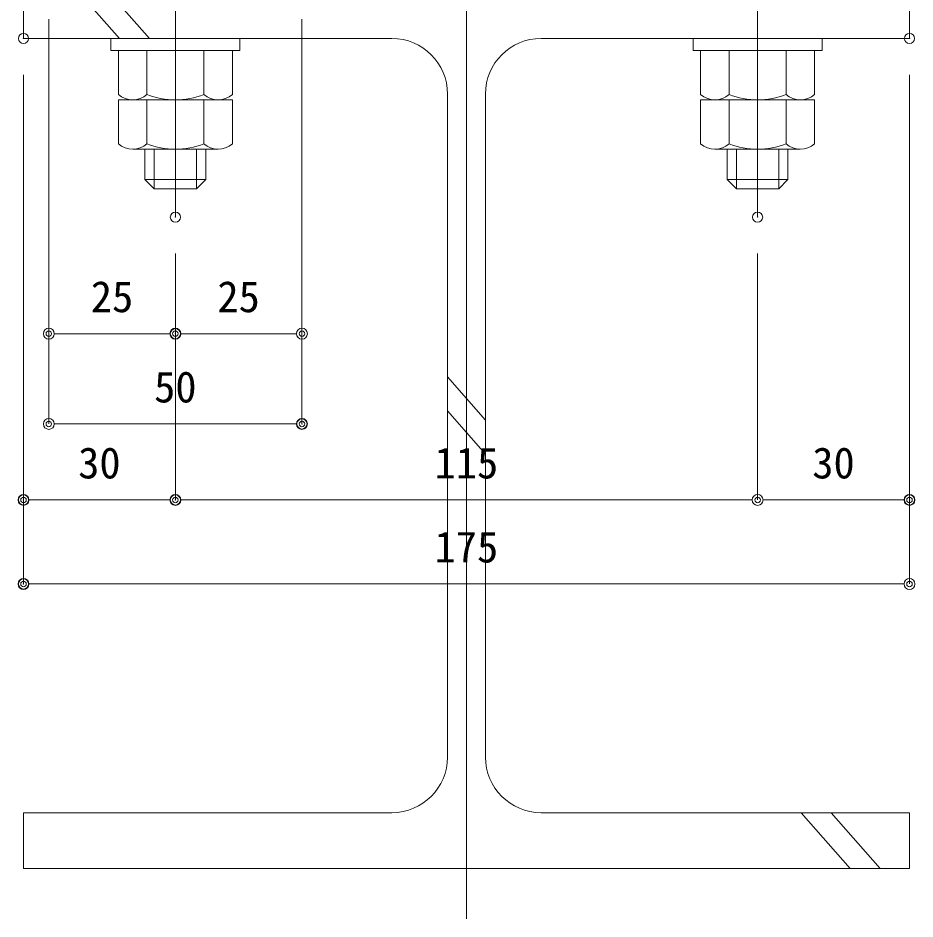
# Model space of a CAD drawing. Units: millimetres, scale not verified. Extents: x -1262 to 1261, y -891 to 891.
# Drawn here: x 76.9 to 254, y -674.4 to -496.4 of the extents above; entities that cross this region are included whole.
import ezdxf
from ezdxf.enums import TextEntityAlignment as Align

# ---------------------------------------------------------------- set-up
doc = ezdxf.new("R2010")
doc.units = ezdxf.units.MM
doc.header["$LTSCALE"] = 4
doc.header["$PDMODE"] = 32
doc.header["$PDSIZE"] = 2
doc.linetypes.add('USER2', pattern=[51, 31.8, -6.4, 6.4, -6.4])
for name, color, linetype, lineweight in [('0-0_0', 3, 'Continuous', 18), ('0-1_CSLAYER2', 7, 'Continuous', 18), ('0-4_Defpoints', 7, 'Continuous', 18), ('0-7_CSLAYER3', 7, 'Continuous', 18)]:
    doc.layers.add(name, color=color, linetype=linetype, lineweight=lineweight)
doc.styles.add('ＭＳ ゴシック', font='')
doc.styles.get('ＭＳ ゴシック').set_extended_font_data('MS Gothic')

# ---------------------------------------------------------------- blocks, each defined once
blk = doc.blocks.new('BLKF0135')
at = {"layer": '0-7_CSLAYER3', "linetype": 'USER2'}
blk.add_line((338.9116, 98.6985), (338.9116, 31.3657), dxfattribs=at)
at = {"layer": '0-7_CSLAYER3'}
for p, q in [((319.4672, 72.4768), (319.4672, 70.0324)), ((319.4672, 72.4768), (358.3561, 72.4768)), ((323.6801, 70.0324), (321.5286, 72.4768)), ((324.9938, 70.0324), (322.8423, 72.4768)), ((358.3561, 72.4768), (358.3561, 70.0324)), ((319.4672, 70.0324), (335.6338, 70.0324)), ((342.1894, 70.0324), (358.3561, 70.0324)), ((338.0783, 67.5879), (338.0783, 38.4768)), ((339.7449, 67.5879), (339.7449, 38.4768)), ((339.7449, 53.2726), (338.0783, 55.1662)), ((339.7449, 51.7799), (338.0783, 53.6736)), ((319.4672, 36.0324), (335.6338, 36.0324)), ((319.4672, 33.5879), (319.4672, 36.0324)), ((342.1894, 36.0324), (358.3561, 36.0324)), ((355.7567, 33.5879), (353.6052, 36.0324)), ((357.0704, 33.5879), (354.9189, 36.0324)), ((358.3561, 33.5879), (358.3561, 36.0324)), ((319.4672, 33.5879), (358.3561, 33.5879))]:
    blk.add_line(p, q, dxfattribs=at)
for centre, start, end in [((335.6338, 67.5879), 0, 90), ((342.1894, 67.5879), 90, 180), ((335.6338, 38.4768), 270, 0), ((342.1894, 38.4768), 180, 270)]:
    blk.add_arc(centre, 2.4444, start, end, dxfattribs=at)
blk = doc.blocks.new('BLKF0153')
at = {"layer": '0-7_CSLAYER3'}
for p, q in [((350.396, 80.0095), (350.796, 80.4095)), ((352.6627, 80.4095), (350.796, 80.4095)), ((350.796, 78.6762), (350.796, 80.4095)), ((352.6627, 78.6762), (352.6627, 80.4095)), ((353.0627, 80.0095), (352.6627, 80.4095)), ((350.396, 78.6762), (350.396, 80.0095)), ((353.0627, 80.0095), (350.396, 80.0095)), ((353.0627, 78.6762), (353.0627, 80.0095)), ((349.2294, 76.5095), (349.2294, 78.4356)), ((353.6039, 78.6762), (349.8548, 78.6762)), ((350.4803, 76.5095), (350.4803, 78.4356)), ((352.9784, 76.5095), (352.9784, 78.4356)), ((354.2294, 76.5095), (354.2294, 78.4356)), ((354.2294, 76.5095), (349.2294, 76.5095)), ((353.6039, 76.5095), (349.8548, 76.5095)), ((349.2294, 74.3429), (349.2294, 76.269)), ((350.4803, 74.3429), (350.4803, 76.269)), ((352.9784, 74.3429), (352.9784, 76.269)), ((354.2294, 74.3429), (354.2294, 76.269)), ((348.896, 74.3429), (348.896, 73.8095)), ((354.5627, 74.3429), (348.896, 74.3429)), ((354.2294, 74.3429), (349.2294, 74.3429)), ((354.5627, 74.3429), (354.5627, 73.8095)), ((348.896, 73.8095), (354.5627, 73.8095))]:
    blk.add_line(p, q, dxfattribs=at)
for centre, radius, start, end in [((349.8548, 77.7428), 0.9334, 47.92498, 132.07502), ((351.7294, 75.3131), 3.3631, 68.19746, 111.80254), ((353.6039, 77.7428), 0.9334, 47.92498, 132.07502), ((349.8548, 75.5762), 0.9334, 47.92498, 132.07502), ((351.7294, 73.1465), 3.3631, 68.19746, 111.80254), ((353.6039, 75.5762), 0.9334, 47.92498, 132.07502)]:
    blk.add_arc(centre, radius, start, end, dxfattribs=at)
blk = doc.blocks.new('_Origin2')
at = {"layer": '0-0_0', "color": 7, "lineweight": 9}
blk.add_line((-0.5, 0), (-1, 0), dxfattribs=at)
for radius in [0.5, 0.25]:
    blk.add_circle((0, 0), radius, dxfattribs=at)
blk = doc.blocks.new('D90')
at = {"layer": '0-1_CSLAYER2', "lineweight": 9}
for p, q in [((5541.413, 2413.923), (5541.413, 2313.32)), ((5716.413, 2413.923), (5716.413, 2313.32)), ((5714.253, 2313.32), (5543.573, 2313.32))]:
    blk.add_line(p, q, dxfattribs=at)
at = {"layer": '0-4_Defpoints'}
for p in [(5541.413, 2421.123), (5716.413, 2421.123), (5541.413, 2313.32)]:
    blk.add_point(p, dxfattribs=at)
at = {"layer": '0-1_CSLAYER2', "xscale": 2.16, "yscale": 2.16, "rotation": 180}
blk.add_blockref('_Origin2', (5541.413, 2313.32), dxfattribs=at)
at = {"layer": '0-1_CSLAYER2', "xscale": 2.16, "yscale": 2.16}
blk.add_blockref('_Origin2', (5716.413, 2313.32), dxfattribs=at)
at = {"layer": '0-1_CSLAYER2', "style": 'ＭＳ ゴシック'}
blk.add_text('175', height=6.158, dxfattribs=at).set_placement((5622.613, 2315.72), align=Align.BOTTOM_LEFT)
blk = doc.blocks.new('D91')
at = {"layer": '0-1_CSLAYER2', "lineweight": 9}
for p, q in [((5716.413, 2413.923), (5716.413, 2329.925)), ((5686.413, 2378.616), (5686.413, 2329.925)), ((5688.573, 2329.925), (5714.253, 2329.925))]:
    blk.add_line(p, q, dxfattribs=at)
at = {"layer": '0-4_Defpoints'}
for p in [(5716.413, 2421.123), (5686.413, 2385.816), (5716.413, 2329.925)]:
    blk.add_point(p, dxfattribs=at)
at = {"layer": '0-1_CSLAYER2', "xscale": 2.16, "yscale": 2.16, "rotation": 180}
blk.add_blockref('_Origin2', (5686.413, 2329.925), dxfattribs=at)
at = {"layer": '0-1_CSLAYER2', "xscale": 2.16, "yscale": 2.16}
blk.add_blockref('_Origin2', (5716.413, 2329.925), dxfattribs=at)
at = {"layer": '0-1_CSLAYER2', "style": 'ＭＳ ゴシック'}
blk.add_text('30', height=6.158, dxfattribs=at).set_placement((5697.213, 2332.325), align=Align.BOTTOM_LEFT)
blk = doc.blocks.new('D92')
at = {"layer": '0-1_CSLAYER2', "lineweight": 9}
for p, q in [((5571.413, 2378.616), (5571.413, 2329.925)), ((5686.413, 2378.616), (5686.413, 2329.925)), ((5684.253, 2329.925), (5573.573, 2329.925))]:
    blk.add_line(p, q, dxfattribs=at)
at = {"layer": '0-4_Defpoints'}
for p in [(5571.413, 2385.816), (5686.413, 2385.816), (5571.413, 2329.925)]:
    blk.add_point(p, dxfattribs=at)
at = {"layer": '0-1_CSLAYER2', "xscale": 2.16, "yscale": 2.16, "rotation": 180}
blk.add_blockref('_Origin2', (5571.413, 2329.925), dxfattribs=at)
at = {"layer": '0-1_CSLAYER2', "xscale": 2.16, "yscale": 2.16}
blk.add_blockref('_Origin2', (5686.413, 2329.925), dxfattribs=at)
at = {"layer": '0-1_CSLAYER2', "style": 'ＭＳ ゴシック'}
blk.add_text('115', height=6.158, dxfattribs=at).set_placement((5622.613, 2332.325), align=Align.BOTTOM_LEFT)
blk = doc.blocks.new('D93')
at = {"layer": '0-1_CSLAYER2', "lineweight": 9}
for p, q in [((5541.413, 2413.923), (5541.413, 2329.925)), ((5571.413, 2378.616), (5571.413, 2329.925)), ((5569.253, 2329.925), (5543.573, 2329.925))]:
    blk.add_line(p, q, dxfattribs=at)
at = {"layer": '0-4_Defpoints'}
for p in [(5541.413, 2421.123), (5571.413, 2385.816), (5541.413, 2329.925)]:
    blk.add_point(p, dxfattribs=at)
at = {"layer": '0-1_CSLAYER2', "xscale": 2.16, "yscale": 2.16, "rotation": 180}
blk.add_blockref('_Origin2', (5541.413, 2329.925), dxfattribs=at)
at = {"layer": '0-1_CSLAYER2', "xscale": 2.16, "yscale": 2.16}
blk.add_blockref('_Origin2', (5571.413, 2329.925), dxfattribs=at)
at = {"layer": '0-1_CSLAYER2', "style": 'ＭＳ ゴシック'}
blk.add_text('30', height=6.158, dxfattribs=at).set_placement((5552.213, 2332.325), align=Align.BOTTOM_LEFT)
blk = doc.blocks.new('D94')
at = {"layer": '0-1_CSLAYER2', "lineweight": 9}
for p, q in [((5546.413, 2424.923), (5546.413, 2344.939)), ((5596.413, 2424.923), (5596.413, 2344.939)), ((5548.573, 2344.939), (5594.253, 2344.939))]:
    blk.add_line(p, q, dxfattribs=at)
at = {"layer": '0-4_Defpoints'}
for p in [(5546.413, 2432.123), (5596.413, 2432.123), (5596.413, 2344.939)]:
    blk.add_point(p, dxfattribs=at)
at = {"layer": '0-1_CSLAYER2', "xscale": 2.16, "yscale": 2.16, "rotation": 180}
blk.add_blockref('_Origin2', (5546.413, 2344.939), dxfattribs=at)
at = {"layer": '0-1_CSLAYER2', "xscale": 2.16, "yscale": 2.16}
blk.add_blockref('_Origin2', (5596.413, 2344.939), dxfattribs=at)
at = {"layer": '0-1_CSLAYER2', "style": 'ＭＳ ゴシック'}
blk.add_text('50', height=6.158, dxfattribs=at).set_placement((5567.213, 2347.339), align=Align.BOTTOM_LEFT)
blk = doc.blocks.new('D95')
at = {"layer": '0-1_CSLAYER2', "lineweight": 9}
for p, q in [((5546.413, 2424.923), (5546.413, 2362.778)), ((5571.413, 2378.616), (5571.413, 2362.778)), ((5548.573, 2362.778), (5569.253, 2362.778))]:
    blk.add_line(p, q, dxfattribs=at)
at = {"layer": '0-4_Defpoints'}
for p in [(5546.413, 2432.123), (5571.413, 2385.816), (5571.413, 2362.778)]:
    blk.add_point(p, dxfattribs=at)
at = {"layer": '0-1_CSLAYER2', "xscale": 2.16, "yscale": 2.16, "rotation": 180}
blk.add_blockref('_Origin2', (5546.413, 2362.778), dxfattribs=at)
at = {"layer": '0-1_CSLAYER2', "xscale": 2.16, "yscale": 2.16}
blk.add_blockref('_Origin2', (5571.413, 2362.778), dxfattribs=at)
at = {"layer": '0-1_CSLAYER2', "style": 'ＭＳ ゴシック'}
blk.add_text('25', height=6.158, dxfattribs=at).set_placement((5554.713, 2365.178), align=Align.BOTTOM_LEFT)
blk = doc.blocks.new('D96')
at = {"layer": '0-1_CSLAYER2', "lineweight": 9}
for p, q in [((5596.413, 2424.923), (5596.413, 2362.778)), ((5571.413, 2378.616), (5571.413, 2362.778)), ((5594.253, 2362.778), (5573.573, 2362.778))]:
    blk.add_line(p, q, dxfattribs=at)
at = {"layer": '0-4_Defpoints'}
for p in [(5596.413, 2432.123), (5571.413, 2385.816), (5571.413, 2362.778)]:
    blk.add_point(p, dxfattribs=at)
at = {"layer": '0-1_CSLAYER2', "xscale": 2.16, "yscale": 2.16, "rotation": 180}
blk.add_blockref('_Origin2', (5571.413, 2362.778), dxfattribs=at)
at = {"layer": '0-1_CSLAYER2', "xscale": 2.16, "yscale": 2.16}
blk.add_blockref('_Origin2', (5596.413, 2362.778), dxfattribs=at)
at = {"layer": '0-1_CSLAYER2', "style": 'ＭＳ ゴシック'}
blk.add_text('25', height=6.158, dxfattribs=at).set_placement((5579.713, 2365.178), align=Align.BOTTOM_LEFT)

msp = doc.modelspace()

# ---------------------------------------------------------------- linework, layer by layer
at = {"layer": '0-7_CSLAYER3', "linetype": 'USER2'}
for p, q in [((107.969, -449.089), (107.969, -535.754)), ((222.969, -449.089), (222.969, -535.754))]:
    msp.add_line(p, q, dxfattribs=at)

# ---------------------------------------------------------------- block references
at = {"layer": '0-0_0', "xscale": 4.5, "yscale": 4.5}
msp.add_blockref('BLKF0135', (-1359.633, -815.593), dxfattribs=at)
at = {"layer": '0-0_0', "xscale": -4.5, "yscale": 4.5, "rotation": 180}
for p in [(-1474.813, -168.305), (-1359.813, -168.305)]:
    msp.add_blockref('BLKF0153', p, dxfattribs=at)
at = {"layer": '0-1_CSLAYER2'}
for name in ['D94', 'D95', 'D96', 'D90', 'D93', 'D91', 'D92']:
    msp.add_blockref(name, (-5463.443, -2921.57), dxfattribs=at)

doc.saveas('drawing.dxf')
